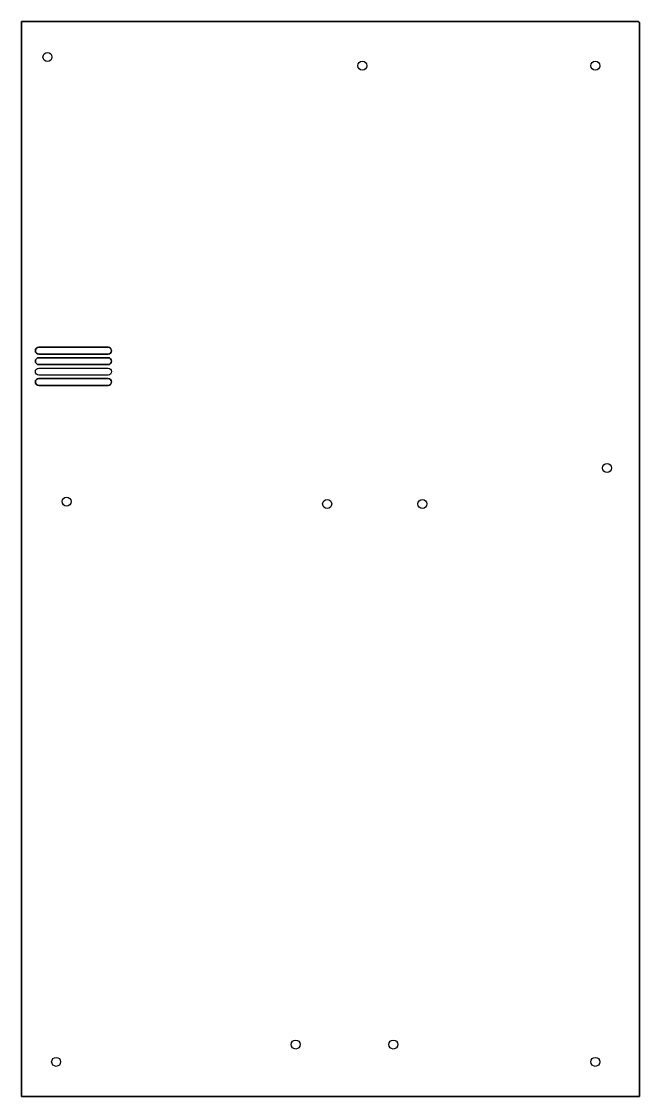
# Model space of a CAD drawing. Header units: millimetres. Extents: x -174 to 183, y -317 to 303.
import ezdxf

# ---------------------------------------------------------------- set-up
doc = ezdxf.new("R2010")
doc.units = ezdxf.units.MM
doc.layers.get('0').update_dxf_attribs({"linetype": 'CONTINUOUS'})

msp = doc.modelspace()

# ---------------------------------------------------------------- linework, layer by layer
for points in [[(-174.15, -316.9), (-174.15, 303.4), (181.5, 303.4, -0.414214), (182.5, 302.4), (182.5, -316.9)], [(181.5, 303.4), (-174.15, 303.4), (-174.15, -316.9), (182.5, -316.9), (182.5, 302.4, 0.414214)], [(-164.15, 111.4), (-124.15, 111.4, 1), (-124.15, 115.4), (-164.15, 115.4, 1)], [(-124.15, 115.4, -1), (-124.15, 111.4), (-164.15, 111.4, -1), (-164.15, 115.4)], [(-164.15, 105.4), (-124.15, 105.4, 1), (-124.15, 109.4), (-164.15, 109.4, 1)], [(-124.15, 109.4, -1), (-124.15, 105.4), (-164.15, 105.4, -1), (-164.15, 109.4)], [(-164.15, 99.4, -1), (-164.15, 103.4), (-124.15, 103.4, -1), (-124.15, 99.4)], [(-124.15, 103.4, -1), (-124.15, 99.4), (-164.15, 99.4, -1), (-164.15, 103.4)], [(-164.15, 93.4), (-124.15, 93.4, 1), (-124.15, 97.4), (-164.15, 97.4, 1)], [(-124.15, 97.4, -1), (-124.15, 93.4), (-164.15, 93.4, -1), (-164.15, 97.4)]]:
    msp.add_lwpolyline(points, format="xyb", close=True)
for centre in [(-159.15, 282.9), (-159.15, 282.9), (22.5, 277.9), (22.5, 277.9), (157, 277.9), (157, 277.9), (163.75, 45.75), (163.75, 45.75), (-148.15, 26.4), (-148.15, 26.4), (2.25, 25), (2.25, 25), (57.25, 25), (57.25, 25), (-15.9, -286.9), (-15.9, -286.9), (40.4, -286.9), (40.4, -286.9), (-154.15, -296.9), (-154.15, -296.9), (157, -296.9), (157, -296.9)]:
    msp.add_circle(centre, 2.6)

doc.saveas('drawing.dxf')
